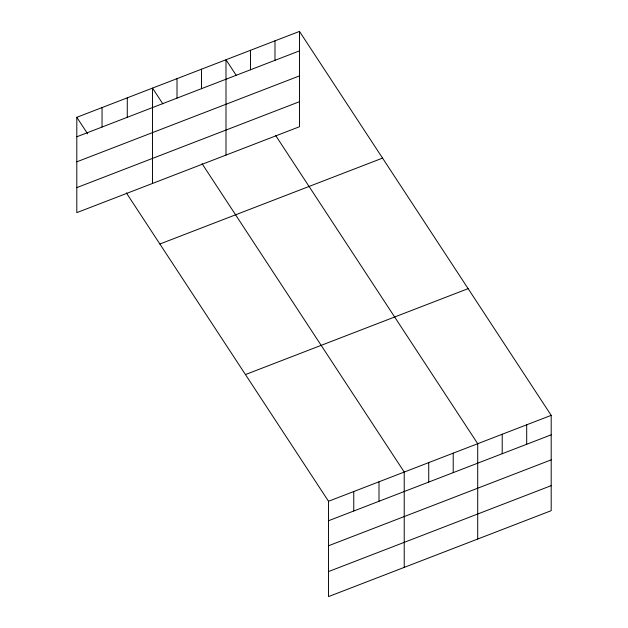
<?xml version="1.0" encoding="UTF-8"?>
<svg xmlns="http://www.w3.org/2000/svg" width="628" height="628" viewBox="0 0 628 628"><rect width="100%" height="100%" fill="white"/><g stroke="black" fill="none" stroke-linecap="round" stroke-linejoin="round"><path stroke-width="0.94" d="M126.338 192.867L328.523 501.27L328.523 596.6L551.196 510.682L551.196 415.351L299.478 31.4L76.804 117.318L76.804 212.649L299.478 126.73L299.478 31.4M76.804 136.778L299.478 50.868M76.804 161.82L299.478 75.902M76.804 187.615L299.478 101.697M159.873 244.017L382.538 158.107M245.462 374.563L468.127 288.644M328.523 501.27L551.196 415.351M328.523 520.738L551.196 434.819M328.523 545.771L551.196 459.853M328.523 571.566L551.196 485.648M236.316 75.493L225.994 59.754L225.994 155.085M275.527 135.303L477.712 443.706L477.712 539.036M162.833 103.84L152.518 88.101L152.518 183.439M202.043 163.657L404.228 472.06L404.228 567.39M76.804 117.318L87.645 133.843M526.696 424.803L526.696 444.271M502.204 434.254L502.204 453.722M453.22 453.157L453.22 472.625M428.728 462.608L428.728 482.069M378.998 481.794L378.998 501.262M353.76 491.528L353.76 510.996M274.986 40.851L274.986 60.319M250.486 50.303L250.486 69.771M201.502 69.206L201.502 88.666M177.01 78.657L177.01 98.117M127.28 97.842L127.28 117.31M102.042 107.576L102.042 127.044"/></g></svg>
